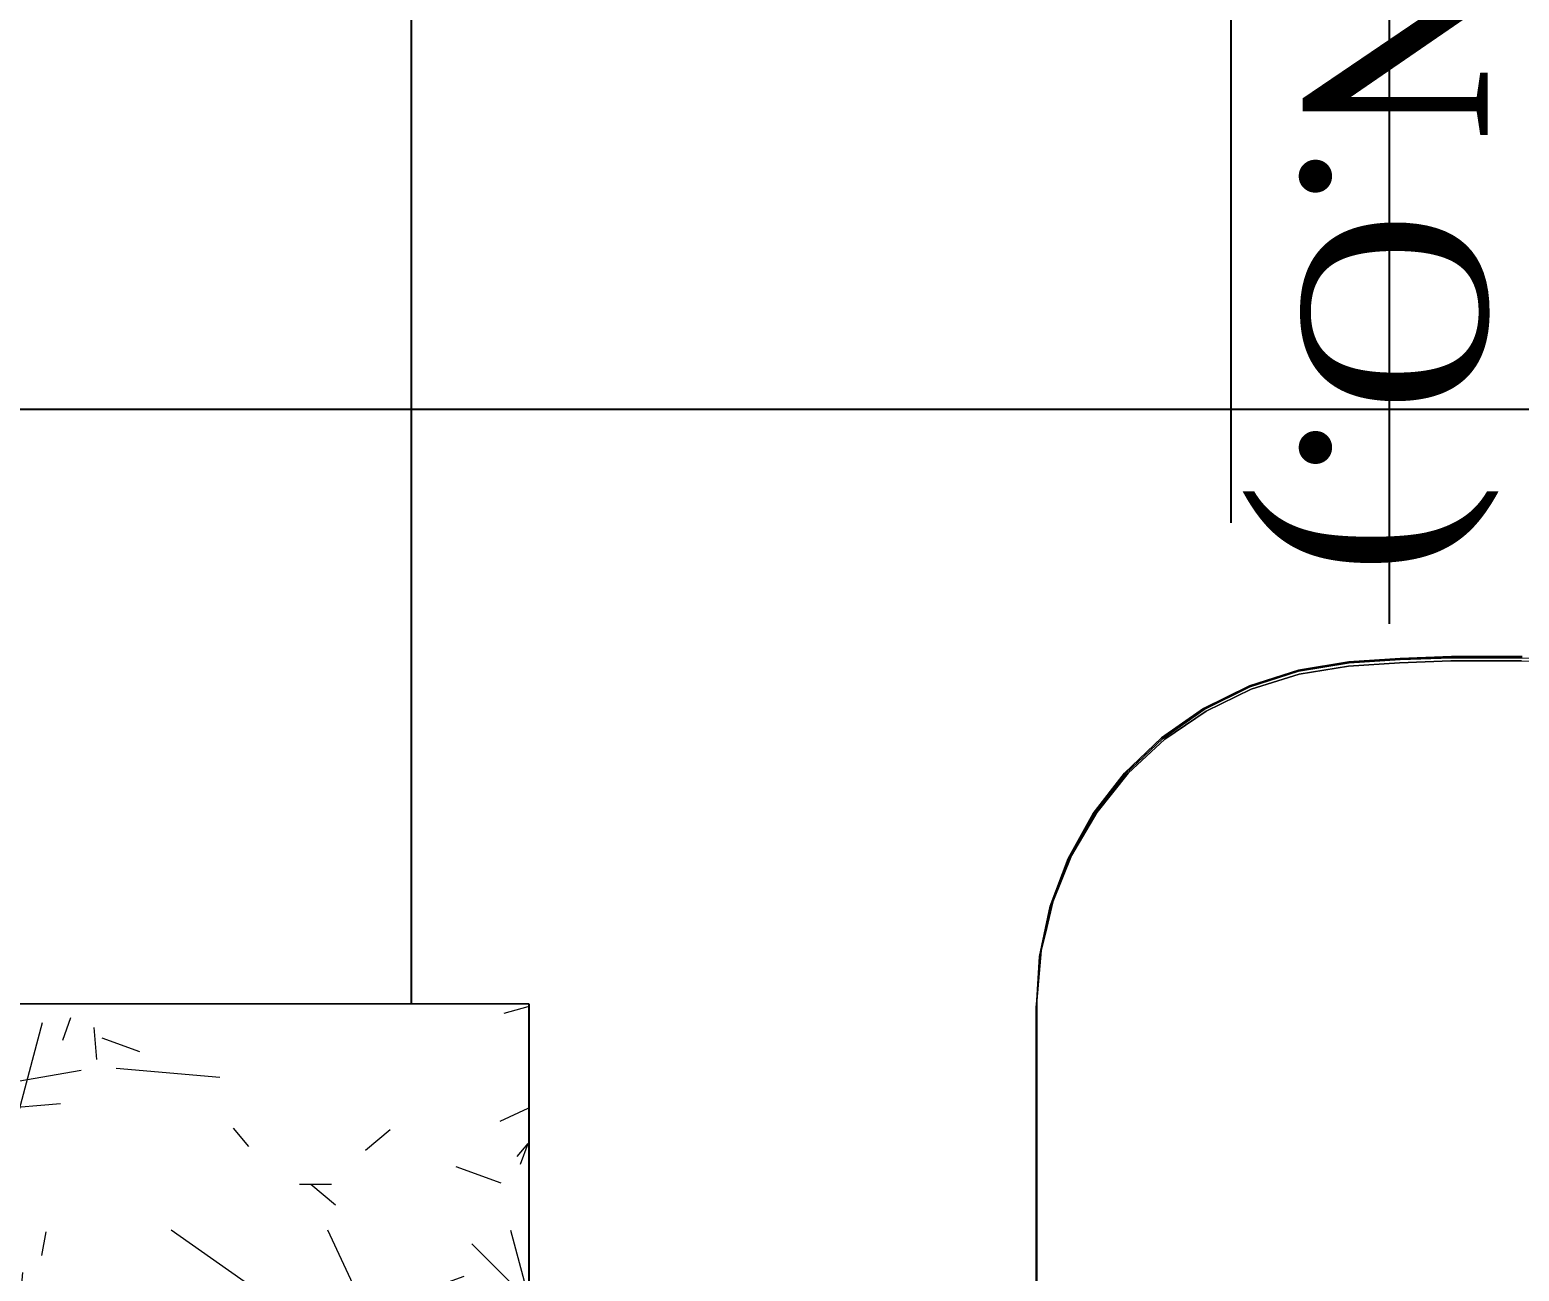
# Model space of a CAD drawing. Header units: centimetres. Extents: x -48696 to 156237, y -5617 to 29024.
# Drawn here: x -20050.5 to -19986, y 19812 to 19865.7 of the extents above; entities that cross this region are included whole.
import ezdxf

# ---------------------------------------------------------------- set-up
doc = ezdxf.new("R2010")
doc.units = ezdxf.units.CM
doc.linetypes.add('HIDDEN', pattern=[9.525, 6.35, -3.175])
for name, color, linetype in [('ACESSORIOS', 2, 'Continuous'), ('Piso', 55, 'Continuous'), ('PN010', 1, 'Continuous'), ('Portas-Projeção', 55, 'HIDDEN'), ('Texto', 2, 'Continuous')]:
    doc.layers.add(name, color=color, linetype=linetype)
for name, color, linetype, lineweight in [('Hachura', 1, 'Continuous', 9), ('Moveis', 1, 'Continuous', 9), ('Parede Baixa', 5, 'Continuous', 50)]:
    doc.layers.add(name, color=color, linetype=linetype, lineweight=lineweight)
doc.styles.add('Valéria', font='romantic.ttf', dxfattribs={"height": 10})

# ---------------------------------------------------------------- blocks, each defined once
blk = doc.blocks.new('u')
at = {"layer": 'Moveis', "invisible_edges": 3}
for points in [[(12556.061, 3322.426), (12633.549, 3335.554), (12556.095, 3322.404)], [(12556.061, 3322.426), (12633.549, 3335.554), (12556.095, 3322.404)], [(12556.061, 3322.426), (12633.549, 3335.554), (12556.095, 3322.404)], [(12556.061, 3322.426), (12633.549, 3335.554), (12556.095, 3322.404)], [(12556.061, 3322.426), (12633.549, 3335.554), (12556.095, 3322.404)], [(12556.095, 3322.404), (12633.549, 3335.554), (12556.232, 3322.311)], [(12556.095, 3322.404), (12633.549, 3335.554), (12556.232, 3322.311)], [(12556.095, 3322.404), (12633.549, 3335.554), (12556.232, 3322.311)], [(12556.095, 3322.404), (12633.549, 3335.554), (12556.232, 3322.311)], [(12556.095, 3322.404), (12633.549, 3335.554), (12556.232, 3322.311)], [(12556.232, 3322.311), (12633.549, 3335.554), (12556.257, 3322.282)], [(12556.232, 3322.311), (12633.549, 3335.554), (12556.257, 3322.282)], [(12556.232, 3322.311), (12633.549, 3335.554), (12556.257, 3322.282)], [(12556.232, 3322.311), (12633.549, 3335.554), (12556.257, 3322.282)], [(12556.232, 3322.311), (12633.549, 3335.554), (12556.257, 3322.282)], [(12556.257, 3322.282), (12633.549, 3335.554), (12556.359, 3322.193)], [(12556.257, 3322.282), (12633.549, 3335.554), (12556.359, 3322.193)], [(12556.257, 3322.282), (12633.549, 3335.554), (12556.359, 3322.193)], [(12556.257, 3322.282), (12633.549, 3335.554), (12556.359, 3322.193)], [(12556.257, 3322.282), (12633.549, 3335.554), (12556.359, 3322.193)], [(12556.359, 3322.193), (12633.549, 3335.554), (12556.382, 3322.167)], [(12556.359, 3322.193), (12633.549, 3335.554), (12556.382, 3322.167)], [(12556.359, 3322.193), (12633.549, 3335.554), (12556.382, 3322.167)], [(12556.359, 3322.193), (12633.549, 3335.554), (12556.382, 3322.167)], [(12556.359, 3322.193), (12633.549, 3335.554), (12556.382, 3322.167)], [(12556.382, 3322.167), (12633.549, 3335.554), (12556.494, 3322.031)], [(12556.382, 3322.167), (12633.549, 3335.554), (12556.494, 3322.031)], [(12556.382, 3322.167), (12633.549, 3335.554), (12556.494, 3322.031)], [(12556.382, 3322.167), (12633.549, 3335.554), (12556.494, 3322.031)], [(12556.382, 3322.167), (12633.549, 3335.554), (12556.494, 3322.031)], [(12556.494, 3322.031), (12633.549, 3335.554), (12556.593, 3321.876)], [(12556.494, 3322.031), (12633.549, 3335.554), (12556.593, 3321.876)], [(12556.494, 3322.031), (12633.549, 3335.554), (12556.593, 3321.876)], [(12556.494, 3322.031), (12633.549, 3335.554), (12556.593, 3321.876)], [(12556.494, 3322.031), (12633.549, 3335.554), (12556.593, 3321.876)], [(12556.593, 3321.876), (12633.549, 3335.554), (12556.603, 3321.851)], [(12556.593, 3321.876), (12633.549, 3335.554), (12556.603, 3321.851)], [(12556.593, 3321.876), (12633.549, 3335.554), (12556.603, 3321.851)], [(12556.593, 3321.876), (12633.549, 3335.554), (12556.603, 3321.851)], [(12556.593, 3321.876), (12633.549, 3335.554), (12556.603, 3321.851)], [(12556.603, 3321.851), (12633.549, 3335.554), (12556.676, 3321.704)], [(12556.603, 3321.851), (12633.549, 3335.554), (12556.676, 3321.704)], [(12556.603, 3321.851), (12633.549, 3335.554), (12556.676, 3321.704)], [(12556.603, 3321.851), (12633.549, 3335.554), (12556.676, 3321.704)], [(12556.603, 3321.851), (12633.549, 3335.554), (12556.676, 3321.704)], [(12556.676, 3321.704), (12633.549, 3335.554), (12556.684, 3321.683)], [(12556.676, 3321.704), (12633.549, 3335.554), (12556.684, 3321.683)], [(12556.676, 3321.704), (12633.549, 3335.554), (12556.684, 3321.683)], [(12556.676, 3321.704), (12633.549, 3335.554), (12556.684, 3321.683)], [(12556.676, 3321.704), (12633.549, 3335.554), (12556.684, 3321.683)], [(12556.684, 3321.683), (12633.549, 3335.554), (12556.748, 3321.503)], [(12556.684, 3321.683), (12633.549, 3335.554), (12556.748, 3321.503)], [(12556.684, 3321.683), (12633.549, 3335.554), (12556.748, 3321.503)], [(12556.684, 3321.683), (12633.549, 3335.554), (12556.748, 3321.503)], [(12556.684, 3321.683), (12633.549, 3335.554), (12556.748, 3321.503)], [(12556.748, 3321.503), (12633.549, 3335.554), (12556.795, 3321.312)], [(12556.748, 3321.503), (12633.549, 3335.554), (12556.795, 3321.312)], [(12556.748, 3321.503), (12633.549, 3335.554), (12556.795, 3321.312)], [(12556.748, 3321.503), (12633.549, 3335.554), (12556.795, 3321.312)], [(12556.748, 3321.503), (12633.549, 3335.554), (12556.795, 3321.312)], [(12556.795, 3321.312), (12633.549, 3335.554), (12556.824, 3321.114)], [(12556.795, 3321.312), (12633.549, 3335.554), (12556.824, 3321.114)], [(12556.795, 3321.312), (12633.549, 3335.554), (12556.824, 3321.114)], [(12556.795, 3321.312), (12633.549, 3335.554), (12556.824, 3321.114)], [(12556.795, 3321.312), (12633.549, 3335.554), (12556.824, 3321.114)], [(12556.824, 3321.114), (12633.549, 3335.554), (12556.833, 3320.923)], [(12556.824, 3321.114), (12633.549, 3335.554), (12556.833, 3320.923)], [(12556.824, 3321.114), (12633.549, 3335.554), (12556.833, 3320.923)], [(12556.824, 3321.114), (12633.549, 3335.554), (12556.833, 3320.923)], [(12556.824, 3321.114), (12633.549, 3335.554), (12556.833, 3320.923)], [(12556.833, 3320.923), (12633.549, 3335.554), (12556.833, 3308.185)], [(12556.833, 3320.923), (12633.549, 3335.554), (12556.833, 3308.185)], [(12556.833, 3320.923), (12633.549, 3335.554), (12556.833, 3308.185)], [(12556.833, 3320.923), (12633.549, 3335.554), (12556.833, 3308.185)], [(12556.833, 3320.923), (12633.549, 3335.554), (12556.833, 3308.185)]]:
    blk.add_3dface(points, dxfattribs=at)

msp = doc.modelspace()

# ---------------------------------------------------------------- hatches: boundary and pattern name
at = {"layer": 'Hachura', "transparency": 33554687}
h = msp.add_hatch(dxfattribs=at)
h.set_pattern_fill('TEXTURED', color=55, scale=34.666667, angle=720, pattern_type=2)
h.set_pattern_definition([(360, (-8188.382, 35650.053), (15.253333, 26.346667), [1.386667, -23.226667, 1.04, -10.053333, 2.08, -24.613333]), (5, (-8203.982, 35662.533), (13.65015, 26.945558), [2.773333, -23.226667, 2.08, -10.053333, 4.16, -24.613333]), (10, (-8194.97, 35664.266), (9.322576, 32.973117), [2.426667, -5.893333, 3.12, -18.373333, 1.733333, -22.88]), (15, (-8201.21, 35667.386), (7.800804, 31.160774), [4.853333, -5.893333, 5.2, -18.373333, 3.813333, -22.88]), (20, (-8198.435, 35653.173), (15.42331, 25.535034), [2.773333, -19.066667, 2.426667, -14.213333, 1.733333, -11.093333]), (25, (-8193.582, 35648.32), (17.285344, 25.272984), [3.813333, -19.066667, 4.853333, -14.213333, 4.16, -11.093333]), (30, (-8188.382, 35651.093), (-2.53867, 29.357105), [1.733333, -11.44, 1.386667, -16.986667, 1.04, -22.533333]), (35, (-8203.982, 35638.613), (2.579614, 34.392808), [3.813333, -11.44, 2.773333, -16.986667, 2.08, -22.533333]), (40, (-8198.089, 35658.72), (3.909928, 25.002797), [1.386667, -15.253333, 1.04, -9.706667, 2.773333, -17.68]), (45, (-8198.09, 35646.24), (-7.10878, 34.07312), [2.773333, -15.253333, 2.08, -9.706667, 5.2, -17.68]), (50, (-8192.889, 35646.24), (-9.273087, 27.240315), [0.693333, -12.826667, 1.733333, -21.146667, 2.08, -10.746667]), (60, (-8191.849, 35648.666), (-11.49466, 25.850663), [1.733333, -14.213333, 0.693333, -16.64, 1.386667, -12.826667]), (65, (-8204.329, 35648.666), (-8.429678, 36.061189), [3.813333, -14.213333, 1.386667, -16.64, 2.773333, -12.826667]), (70, (-8195.662, 35644.506), (-12.698662, 24.912258), [1.04, -6.586667, 2.08, -11.093333, 1.386667, -15.253333]), (75, (-8208.142, 35641.386), (-26.87634, 26.94076), [2.08, -6.586667, 4.16, -11.093333, 2.773333, -15.253333]), (80, (-8193.93, 35664.96), (-24.100884, 19.034248), [2.426667, -15.253333, 1.04, -18.026667, 2.08, -16.986667]), (85, (-8190.81, 35640), (-28.776244, 17.13321), [4.853333, -15.253333, 2.08, -18.026667, 4.16, -16.986667]), (90, (-8191.85, 35650.053), (-30.506667, 12.826667), [2.08, -10.746667, 1.386667, -21.146667, 0.693333, -21.493333]), (95, (-8204.33, 35662.533), (-32.5962, 22.551536), [4.16, -10.746667, 1.386667, -21.146667, 1.386667, -21.493333]), (100, (-8197.395, 35660.8), (-28.65448, 16.772345), [2.426667, -13.52, 2.08, -11.093333, 2.426667, -25.306667]), (105, (-8191.155, 35667.04), (-30.007247, 14.21112), [4.853333, -13.52, 4.16, -11.093333, 4.853333, -25.306667]), (110, (-8199.822, 35641.04), (-27.784217, 9.439865), [2.773333, -9.013333, 1.386667, -18.373333, 2.08, -20.106667]), (115, (-8181.102, 35641.04), (-28.501228, 6.98239), [5.2, -9.013333, 2.773333, -18.373333, 4.16, -20.106667]), (120, (-8209.182, 35645.2), (-33.123994, 3.29244), [1.733333, -23.226667, 2.08, -10.746667, 2.426667, -14.213333]), (125, (-8206.062, 35648.32), (-37.630215, 1.15916), [3.813333, -23.226667, 4.16, -10.746667, 4.853333, -14.213333]), (130, (-8201.555, 35637.573), (-32.252453, 8.235192), [1.04, -7.626667, 1.386667, -14.906667, 2.773333, -19.413333]), (135, (-8198.435, 35640.693), (-37.259813, 5.392868), [2.08, -7.626667, 2.773333, -14.906667, 5.2, -19.413333]), (140, (-8211.955, 35665.306), (-25.491192, -3.952657), [2.08, -12.48, 2.426667, -10.746667, 1.386667, -14.56]), (145, (-8198.089, 35643.466), (-26.839252, -8.715074), [4.16, -12.48, 4.853333, -10.746667, 2.773333, -14.56]), (150, (-8183.182, 35635.493), (-23.668663, -13.955328), [1.386667, -9.706667, 2.773333, -21.493333, 2.426667, -19.76]), (155, (-8186.302, 35654.56), (-30.84535, -12.009376), [2.773333, -9.706667, 5.2, -21.493333, 4.853333, -19.76]), (160, (-8206.062, 35654.906), (-27.49079, -18.769537), [2.08, -14.56, 1.733333, -13.173333, 1.386667, -21.146667]), (165, (-8209.182, 35642.426), (-29.57151, -23.300267), [4.16, -14.56, 3.813333, -13.173333, 2.773333, -21.146667]), (170, (-8203.982, 35646.586), (-24.918868, -19.54312), [3.12, -11.44, 2.08, -15.6, 2.773333, -15.253333]), (175, (-8188.382, 35662.186), (-23.6646, -27.85683), [3.813333, -11.44, 4.16, -15.6, 4.506667, -15.253333])])
h.paths.add_polyline_path([(-20109.63849, 19823.58114), (-20109.52367, 19773.58107), (-20028.91859, 19773.53406), (-20028.91859, 19823.53406)])
h.paths.add_polyline_path([(-20076.47562, 19786.09911), (-20079.63501, 19782.93972), (-20081.90249, 19785.2072), (-20078.7431, 19788.36659, -18.86567472)], flags=16)
h.paths.add_polyline_path([(-20066.945, 19799.19721, -1), (-20066.945, 19796.59721, -1)], flags=0)
at = {"layer": 'Piso'}
h = msp.add_hatch(dxfattribs=at)
h.set_pattern_fill('ANSI37', color=256, scale=13.333333, angle=-45)
h.set_pattern_definition([(360, (-38279.656, 1180.254), (3e-14, 42.33333), []), (90, (-38279.656, 1180.254), (-42.33333, 3e-14), [])])
edge = h.paths.add_edge_path()
edge.add_line((-19946.31765, 19773.26193), (-19946.44686, 19933.40241))
edge.add_line((-19946.44686, 19933.40241), (-20007.94674, 19933.47302))
edge.add_line((-20007.94674, 19933.47302), (-20007.94907, 19931.4449))
edge.add_line((-20007.94907, 19931.4449), (-20015.97314, 19931.45412))
edge.add_line((-20015.97314, 19931.45412), (-20015.94332, 19936.45408))
edge.add_line((-20015.94332, 19936.45408), (-20097.44331, 19936.49851))
edge.add_line((-20097.44331, 19936.49851), (-20097.94331, 19936.49909))
edge.add_line((-20097.94331, 19936.49909), (-20097.94675, 19933.49909))
edge.add_line((-20097.94675, 19933.49909), (-20094.94676, 19933.49564))
edge.add_line((-20094.94676, 19933.49564), (-20095.03, 19860.99569))
edge.add_line((-20095.03, 19860.99569), (-20091.53001, 19860.99167))
edge.add_line((-20091.53001, 19860.99167), (-20091.44307, 19864.01247))
edge.add_line((-20091.44307, 19864.01247), (-20085.79407, 19864.01247))
edge.add_line((-20085.79407, 19864.01247), (-20085.79407, 19856.02543))
edge.add_line((-20085.79407, 19856.02543), (-20086.26828, 19855.68032))
edge.add_line((-20086.26828, 19855.68032), (-20091.71648, 19855.68032))
edge.add_line((-20091.71648, 19855.68032), (-20091.53288, 19858.49167))
edge.add_line((-20091.53288, 19858.49167), (-20095.03288, 19858.49167))
edge.add_line((-20095.03288, 19858.49167), (-20094.94676, 19854.49564))
edge.add_line((-20094.94676, 19854.49564), (-20098.03747, 19854.49914))
edge.add_line((-20098.03747, 19854.49914), (-20098.03287, 19858.49914))
edge.add_line((-20098.03287, 19858.49914), (-20101.53287, 19858.50316))
edge.add_line((-20101.53287, 19858.50316), (-20101.52285, 19855.76172))
edge.add_line((-20101.52285, 19855.76172), (-20104.53574, 19856.0066))
edge.add_line((-20104.53574, 19856.0066), (-20107.16447, 19856.0066))
edge.add_line((-20107.16447, 19856.0066), (-20107.16447, 19863.73812))
edge.add_line((-20107.16447, 19863.73812), (-20104.52713, 19863.5066))
edge.add_line((-20104.52713, 19863.5066), (-20101.28263, 19863.5066))
edge.add_line((-20101.28263, 19863.5066), (-20101.53, 19861.00316))
edge.add_line((-20101.53, 19861.00316), (-20098.03, 19860.99914))
edge.add_line((-20098.03, 19860.99914), (-20097.94905, 19931.49909))
edge.add_line((-20097.94905, 19931.49909), (-20107.94904, 19931.51057))
edge.add_line((-20107.94904, 19931.51057), (-20107.94788, 19933.50633))
edge.add_line((-20107.94788, 19933.50633), (-20109.44675, 19933.50721))
edge.add_line((-20109.44675, 19933.50721), (-20109.49451, 19823.58106))
edge.add_line((-20109.49451, 19823.58106), (-20028.88943, 19823.53405))
edge.add_line((-20028.88943, 19823.53405), (-20028.88943, 19777.63228))
edge.add_line((-20028.88943, 19777.63228), (-20026.94689, 19777.71967))
edge.add_line((-20026.94689, 19777.71967), (-20026.2027, 19779.35439))
edge.add_line((-20026.2027, 19779.35439), (-20008.39879, 19779.12321))
edge.add_line((-20008.39879, 19779.12321), (-20008.45162, 19775.05422))
edge.add_line((-20008.45162, 19775.05422), (-20013.03618, 19776.05578))
edge.add_line((-20013.03618, 19776.05578), (-20024.56172, 19777.63228))
edge.add_line((-20024.56172, 19777.63228), (-20024.56172, 19773.42851))
edge.add_line((-20024.56172, 19773.42851), (-19993.73871, 19773.41053))
edge.add_line((-19993.73871, 19773.41053), (-19993.73871, 19777.82036))
edge.add_line((-19993.73871, 19777.82036), (-19991.45563, 19777.82036))
edge.add_line((-19991.45563, 19777.82036), (-19991.45563, 19780.76632))
edge.add_line((-19991.45563, 19780.76632), (-20006.87115, 19780.76632))
edge.add_line((-20006.87115, 19780.76632), (-20008.51627, 19832.41008))
edge.add_line((-20008.51627, 19832.41008), (-20003.24231, 19838.23157))
edge.add_line((-20003.24231, 19838.23157), (-19994.99335, 19839.99139))
edge.add_line((-19994.99335, 19839.99139), (-19969.16457, 19839.99139))
edge.add_line((-19969.16457, 19839.99139), (-19965.24291, 19826.85944))
edge.add_line((-19965.24291, 19826.85944), (-19967.913, 19780.76632))
edge.add_line((-19967.913, 19780.76632), (-19985.28218, 19780.76632))
edge.add_line((-19985.28218, 19780.76632), (-19985.18468, 19778.62968))
edge.add_line((-19985.18468, 19778.62968), (-19983.29068, 19778.61119))
edge.add_line((-19983.29068, 19778.61119), (-19983.31129, 19776.49965))
edge.add_line((-19983.31129, 19776.49965), (-19980.68223, 19776.48148))
edge.add_line((-19980.68223, 19776.48148), (-19981.48095, 19773.40338))
edge.add_line((-19981.48095, 19773.40338), (-19961.83689, 19773.39192))
edge.add_line((-19961.83689, 19773.39192), (-19961.83402, 19778.3222))
edge.add_line((-19961.83402, 19778.3222), (-19962.85386, 19778.32279))
edge.add_line((-19962.85386, 19778.32279), (-19962.26504, 19780.46525))
edge.add_line((-19962.26504, 19780.46525), (-19955.25439, 19783.14409))
edge.add_line((-19955.25439, 19783.14409), (-19948.21757, 19783.14409))
edge.add_line((-19948.21757, 19783.14409), (-19948.22326, 19773.38398))
edge.add_line((-19948.22326, 19773.38398), (-19946.31774, 19773.38287))

# ---------------------------------------------------------------- linework, layer by layer
at = {"layer": 'ACESSORIOS'}
for p, q in [((-20109.49451, 19823.58106), (-20028.88943, 19823.53405)), ((-20028.88943, 19823.53405), (-20028.88943, 19773.43103))]:
    msp.add_line(p, q, dxfattribs=at)
at = {"layer": 'Moveis'}
for p, q in [((-19991.16859, 19838.49408), (-19988.94595, 19838.57014)), ((-19988.94515, 19838.52328), (-19991.16618, 19838.44728)), ((-19988.94595, 19838.57014), (-19987.83398, 19838.57965)), ((-19985.88587, 19838.52328), (-19988.94515, 19838.52328)), ((-19987.83398, 19838.57965), (-19985.88507, 19838.57014)), ((-19997.68855, 19837.30971), (-19995.57673, 19837.98753)), ((-19995.56583, 19837.94195), (-19997.67099, 19837.26626)), ((-19995.57673, 19837.98753), (-19993.38732, 19838.34206)), ((-19995.56583, 19837.94195), (-19993.38332, 19838.29536)), ((-19995.54719, 19837.8127), (-19993.40813, 19838.15576)), ((-19991.191, 19838.30768), (-19993.40813, 19838.15576)), ((-19993.38732, 19838.34206), (-19991.16859, 19838.49408)), ((-19991.16618, 19838.44728), (-19993.38332, 19838.29536)), ((-19991.191, 19838.30768), (-19988.96996, 19838.38368)), ((-19988.96996, 19838.38368), (-19985.91069, 19838.38368)), ((-19999.67532, 19836.32385), (-19997.68855, 19837.30971)), ((-19999.65149, 19836.28349), (-19997.67099, 19837.26626)), ((-19995.54719, 19837.8127), (-19997.61293, 19837.16001)), ((-19997.61293, 19837.16001), (-19999.56078, 19836.21175)), ((-20001.49241, 19835.05208), (-19999.67532, 19836.32385)), ((-20001.46285, 19835.01571), (-19999.65149, 19836.28349)), ((-20001.3487, 19834.98839), (-19999.56078, 19836.21175)), ((-20003.09899, 19833.52298), (-20001.49241, 19835.05208)), ((-20001.46285, 19835.01571), (-20003.06434, 19833.49142)), ((-20001.3487, 19834.98839), (-20002.93814, 19833.51633)), ((-20004.45894, 19831.77092), (-20003.09899, 19833.52298)), ((-20004.41999, 19831.74486), (-20003.06434, 19833.49142)), ((-20004.2948, 19831.82732), (-20002.93814, 19833.51633)), ((-20005.54173, 19829.83526), (-20004.45894, 19831.77092)), ((-20004.41999, 19831.74486), (-20005.49933, 19829.81528)), ((-20004.2948, 19831.82732), (-20005.3894, 19829.95779)), ((-20006.32301, 19827.75949), (-20005.54173, 19829.83526)), ((-20005.3894, 19829.95779), (-20006.19835, 19827.94809)), ((-20006.19835, 19827.94809), (-20005.49933, 19829.81528)), ((-20006.78524, 19825.59026), (-20006.32301, 19827.75949)), ((-20006.52417, 19826.59119), (-20006.19835, 19827.94809)), ((-20006.52417, 19826.59119), (-20006.27811, 19827.74604)), ((-20006.27811, 19827.74604), (-20006.19835, 19827.94809)), ((-20006.70417, 19825.84157), (-20006.52417, 19826.59119)), ((-20006.71869, 19825.67821), (-20006.76318, 19825.17769)), ((-20006.73884, 19825.58364), (-20006.71869, 19825.67821)), ((-20006.70417, 19825.84157), (-20006.71869, 19825.67821)), ((-20006.89597, 19823.68368), (-20006.78524, 19825.59026)), ((-20006.76318, 19825.17769), (-20006.89597, 19823.68368)), ((-20006.73884, 19825.58364), (-20006.76318, 19825.17769)), ((-20006.91802, 19823.37631), (-20006.89597, 19823.68368)), ((-20006.89597, 19823.68368), (-20006.89597, 19789.92964)), ((-20006.91802, 19823.37631), (-20006.91802, 19780.76632))]:
    msp.add_line(p, q, dxfattribs=at)
for points, invisible_edges in [([(-20006.91802, 19780.76632), (-20041.39704, 19860.33965), (-20006.91802, 19823.37631)], 3), ([(-20006.91802, 19823.37631), (-20041.39704, 19860.33965), (-20006.89597, 19823.68368)], 3), ([(-20006.89597, 19823.68368), (-20041.39704, 19860.33965), (-20006.78524, 19825.59026)], 3), ([(-20006.78524, 19825.59026), (-20041.39704, 19860.33965), (-20006.32301, 19827.75949)], 3), ([(-20006.32301, 19827.75949), (-20041.39704, 19860.33965), (-20005.54173, 19829.83526)], 3), ([(-20005.54173, 19829.83526), (-20041.39704, 19860.33965), (-20004.45894, 19831.77092)], 3), ([(-20004.45894, 19831.77092), (-20041.39704, 19860.33965), (-20003.09899, 19833.52298)], 3), ([(-20003.09899, 19833.52298), (-20041.39704, 19860.33965), (-20001.49241, 19835.05208)], 3), ([(-20001.49241, 19835.05208), (-20041.39704, 19860.33965), (-19999.67532, 19836.32385)], 3), ([(-19999.67532, 19836.32385), (-20041.39704, 19860.33965), (-19997.68855, 19837.30971)], 3), ([(-19997.68855, 19837.30971), (-20041.39704, 19860.33965), (-19995.57673, 19837.98753)], 3), ([(-19995.57673, 19837.98753), (-20041.39704, 19860.33965), (-19993.38732, 19838.34206)], 3), ([(-19993.38732, 19838.34206), (-20041.39704, 19860.33965), (-19991.16859, 19838.49408)], 3), ([(-19991.16859, 19838.49408), (-20041.39704, 19860.33965), (-19988.94595, 19838.57014)], 3), ([(-19988.94595, 19838.57014), (-20041.39704, 19860.33965), (-19987.83398, 19838.57965)], 3), ([(-20006.91802, 19780.76632), (-20041.39704, 19860.33965), (-20006.91802, 19823.37631)], 3), ([(-20006.91802, 19823.37631), (-20041.39704, 19860.33965), (-20006.89597, 19823.68368)], 3), ([(-20006.89597, 19823.68368), (-20041.39704, 19860.33965), (-20006.78524, 19825.59026)], 3), ([(-20006.78524, 19825.59026), (-20041.39704, 19860.33965), (-20006.32301, 19827.75949)], 3), ([(-20006.32301, 19827.75949), (-20041.39704, 19860.33965), (-20005.54173, 19829.83526)], 3), ([(-20005.54173, 19829.83526), (-20041.39704, 19860.33965), (-20004.45894, 19831.77092)], 3), ([(-20004.45894, 19831.77092), (-20041.39704, 19860.33965), (-20003.09899, 19833.52298)], 3), ([(-20003.09899, 19833.52298), (-20041.39704, 19860.33965), (-20001.49241, 19835.05208)], 3), ([(-20001.49241, 19835.05208), (-20041.39704, 19860.33965), (-19999.67532, 19836.32385)], 3), ([(-19999.67532, 19836.32385), (-20041.39704, 19860.33965), (-19997.68855, 19837.30971)], 3), ([(-19997.68855, 19837.30971), (-20041.39704, 19860.33965), (-19995.57673, 19837.98753)], 3), ([(-19995.57673, 19837.98753), (-20041.39704, 19860.33965), (-19993.38732, 19838.34206)], 3), ([(-19993.38732, 19838.34206), (-20041.39704, 19860.33965), (-19991.16859, 19838.49408)], 3), ([(-19991.16859, 19838.49408), (-20041.39704, 19860.33965), (-19988.94595, 19838.57014)], 3), ([(-19988.94595, 19838.57014), (-20041.39704, 19860.33965), (-19987.83398, 19838.57965)], 3), ([(-20006.91802, 19780.76632), (-20041.39704, 19860.33965), (-20006.91802, 19823.37631)], 3), ([(-20006.91802, 19823.37631), (-20041.39704, 19860.33965), (-20006.89597, 19823.68368)], 3), ([(-20006.89597, 19823.68368), (-20041.39704, 19860.33965), (-20006.78524, 19825.59026)], 3), ([(-20006.78524, 19825.59026), (-20041.39704, 19860.33965), (-20006.32301, 19827.75949)], 3), ([(-20006.32301, 19827.75949), (-20041.39704, 19860.33965), (-20005.54173, 19829.83526)], 3), ([(-20005.54173, 19829.83526), (-20041.39704, 19860.33965), (-20004.45894, 19831.77092)], 3), ([(-20004.45894, 19831.77092), (-20041.39704, 19860.33965), (-20003.09899, 19833.52298)], 3), ([(-20003.09899, 19833.52298), (-20041.39704, 19860.33965), (-20001.49241, 19835.05208)], 3), ([(-20001.49241, 19835.05208), (-20041.39704, 19860.33965), (-19999.67532, 19836.32385)], 3), ([(-19999.67532, 19836.32385), (-20041.39704, 19860.33965), (-19997.68855, 19837.30971)], 3), ([(-19997.68855, 19837.30971), (-20041.39704, 19860.33965), (-19995.57673, 19837.98753)], 3), ([(-19995.57673, 19837.98753), (-20041.39704, 19860.33965), (-19993.38732, 19838.34206)], 3), ([(-19993.38732, 19838.34206), (-20041.39704, 19860.33965), (-19991.16859, 19838.49408)], 3), ([(-19991.16859, 19838.49408), (-20041.39704, 19860.33965), (-19988.94595, 19838.57014)], 3), ([(-19988.94595, 19838.57014), (-20041.39704, 19860.33965), (-19987.83398, 19838.57965)], 3), ([(-20006.91802, 19780.76632), (-20041.39704, 19860.33965), (-20006.91802, 19823.37631)], 3), ([(-20006.91802, 19823.37631), (-20041.39704, 19860.33965), (-20006.89597, 19823.68368)], 3), ([(-20006.89597, 19823.68368), (-20041.39704, 19860.33965), (-20006.78524, 19825.59026)], 3), ([(-20006.78524, 19825.59026), (-20041.39704, 19860.33965), (-20006.32301, 19827.75949)], 3), ([(-20006.32301, 19827.75949), (-20041.39704, 19860.33965), (-20005.54173, 19829.83526)], 3), ([(-20005.54173, 19829.83526), (-20041.39704, 19860.33965), (-20004.45894, 19831.77092)], 3), ([(-20004.45894, 19831.77092), (-20041.39704, 19860.33965), (-20003.09899, 19833.52298)], 3), ([(-20003.09899, 19833.52298), (-20041.39704, 19860.33965), (-20001.49241, 19835.05208)], 3), ([(-20001.49241, 19835.05208), (-20041.39704, 19860.33965), (-19999.67532, 19836.32385)], 3), ([(-19999.67532, 19836.32385), (-20041.39704, 19860.33965), (-19997.68855, 19837.30971)], 3), ([(-19997.68855, 19837.30971), (-20041.39704, 19860.33965), (-19995.57673, 19837.98753)], 3), ([(-19995.57673, 19837.98753), (-20041.39704, 19860.33965), (-19993.38732, 19838.34206)], 3), ([(-19993.38732, 19838.34206), (-20041.39704, 19860.33965), (-19991.16859, 19838.49408)], 3), ([(-19991.16859, 19838.49408), (-20041.39704, 19860.33965), (-19988.94595, 19838.57014)], 3), ([(-19988.94595, 19838.57014), (-20041.39704, 19860.33965), (-19987.83398, 19838.57965)], 3), ([(-20006.91802, 19780.76632), (-20041.39704, 19860.33965), (-20006.91802, 19823.37631)], 3), ([(-20006.91802, 19823.37631), (-20041.39704, 19860.33965), (-20006.89597, 19823.68368)], 3), ([(-20006.89597, 19823.68368), (-20041.39704, 19860.33965), (-20006.78524, 19825.59026)], 3), ([(-20006.78524, 19825.59026), (-20041.39704, 19860.33965), (-20006.32301, 19827.75949)], 3), ([(-20006.32301, 19827.75949), (-20041.39704, 19860.33965), (-20005.54173, 19829.83526)], 3), ([(-20005.54173, 19829.83526), (-20041.39704, 19860.33965), (-20004.45894, 19831.77092)], 3), ([(-20004.45894, 19831.77092), (-20041.39704, 19860.33965), (-20003.09899, 19833.52298)], 3), ([(-20003.09899, 19833.52298), (-20041.39704, 19860.33965), (-20001.49241, 19835.05208)], 3), ([(-20001.49241, 19835.05208), (-20041.39704, 19860.33965), (-19999.67532, 19836.32385)], 3), ([(-19999.67532, 19836.32385), (-20041.39704, 19860.33965), (-19997.68855, 19837.30971)], 3), ([(-19997.68855, 19837.30971), (-20041.39704, 19860.33965), (-19995.57673, 19837.98753)], 3), ([(-19995.57673, 19837.98753), (-20041.39704, 19860.33965), (-19993.38732, 19838.34206)], 3), ([(-19993.38732, 19838.34206), (-20041.39704, 19860.33965), (-19991.16859, 19838.49408)], 3), ([(-19991.16859, 19838.49408), (-20041.39704, 19860.33965), (-19988.94595, 19838.57014)], 3), ([(-19988.94595, 19838.57014), (-20041.39704, 19860.33965), (-19987.83398, 19838.57965)], 3), ([(-19988.94515, 19838.52328), (-19991.16859, 19838.49408), (-19988.94595, 19838.57014)], 13), ([(-19991.16618, 19838.44728), (-19991.16859, 19838.49408), (-19988.94515, 19838.52328)], 3), ([(-19983.66484, 19838.44728), (-19991.16618, 19838.44728), (-19985.88587, 19838.52328)], 3), ([(-19985.88587, 19838.52328), (-19991.16618, 19838.44728), (-19988.94515, 19838.52328)], 1), ([(-19985.88507, 19838.57014), (-19988.94595, 19838.57014), (-19987.83398, 19838.57965)], 1), ([(-19985.88507, 19838.57014), (-19985.88587, 19838.52328), (-19988.94515, 19838.52328)], 13), ([(-19946.60967, 19838.64321), (-19985.88507, 19838.57014), (-19987.83398, 19838.57965)], 13), ([(-19946.60967, 19838.64321), (-19985.88507, 19838.57014), (-19987.83398, 19838.57965)], 13), ([(-19946.60967, 19838.64321), (-19985.88507, 19838.57014), (-19987.83398, 19838.57965)], 13), ([(-19946.60967, 19838.64321), (-19985.88507, 19838.57014), (-19987.83398, 19838.57965)], 13), ([(-19946.60967, 19838.64321), (-19985.88507, 19838.57014), (-19987.83398, 19838.57965)], 13), ([(-19995.56583, 19837.94195), (-19997.68855, 19837.30971), (-19995.57673, 19837.98753)], 13), ([(-19997.67099, 19837.26626), (-19997.68855, 19837.30971), (-19995.56583, 19837.94195)], 3), ([(-19995.54719, 19837.8127), (-19997.67099, 19837.26626), (-19995.56583, 19837.94195)], 13), ([(-19993.38332, 19838.29536), (-19995.57673, 19837.98753), (-19993.38732, 19838.34206)], 13), ([(-19995.56583, 19837.94195), (-19995.57673, 19837.98753), (-19993.38332, 19838.29536)], 3), ([(-19993.40813, 19838.15576), (-19995.56583, 19837.94195), (-19993.38332, 19838.29536)], 13), ([(-19995.54719, 19837.8127), (-19995.56583, 19837.94195), (-19993.40813, 19838.15576)], 3), ([(-19979.33346, 19837.8127), (-19995.54719, 19837.8127), (-19981.47252, 19838.15576)], 3), ([(-19981.47252, 19838.15576), (-19995.54719, 19837.8127), (-19993.40813, 19838.15576)], 13), ([(-19981.47252, 19838.15576), (-19993.40813, 19838.15576), (-19983.68966, 19838.30768)], 3), ([(-19983.68966, 19838.30768), (-19993.40813, 19838.15576), (-19991.191, 19838.30768)], 13), ([(-19993.40813, 19838.15576), (-19993.38332, 19838.29536), (-19991.191, 19838.30768)], 3), ([(-19991.16618, 19838.44728), (-19993.38732, 19838.34206), (-19991.16859, 19838.49408)], 13), ([(-19993.38332, 19838.29536), (-19993.38732, 19838.34206), (-19991.16618, 19838.44728)], 3), ([(-19991.191, 19838.30768), (-19993.38332, 19838.29536), (-19991.16618, 19838.44728)], 13), ([(-19991.191, 19838.30768), (-19991.16618, 19838.44728), (-19988.96996, 19838.38368)], 3), ([(-19983.68966, 19838.30768), (-19991.191, 19838.30768), (-19988.96996, 19838.38368)], 13), ([(-19988.96996, 19838.38368), (-19991.16618, 19838.44728), (-19985.91069, 19838.38368)], 3), ([(-19983.68966, 19838.30768), (-19988.96996, 19838.38368), (-19985.91069, 19838.38368)], 1), ([(-19997.67099, 19837.26626), (-19999.67532, 19836.32385), (-19997.68855, 19837.30971)], 13), ([(-19999.65149, 19836.28349), (-19999.67532, 19836.32385), (-19997.67099, 19837.26626)], 3), ([(-19997.61293, 19837.16001), (-19999.65149, 19836.28349), (-19997.67099, 19837.26626)], 13), ([(-19997.61293, 19837.16001), (-19997.67099, 19837.26626), (-19995.54719, 19837.8127)], 3), ([(-19977.26772, 19837.16001), (-19997.61293, 19837.16001), (-19979.33346, 19837.8127)], 3), ([(-19979.33346, 19837.8127), (-19997.61293, 19837.16001), (-19995.54719, 19837.8127)], 13), ([(-19999.56078, 19836.21175), (-19999.65149, 19836.28349), (-19997.61293, 19837.16001)], 3), ([(-19975.31988, 19836.21175), (-19999.56078, 19836.21175), (-19977.26772, 19837.16001)], 3), ([(-19977.26772, 19837.16001), (-19999.56078, 19836.21175), (-19997.61293, 19837.16001)], 13), ([(-19999.65149, 19836.28349), (-20001.49241, 19835.05208), (-19999.67532, 19836.32385)], 13), ([(-20001.46285, 19835.01571), (-20001.49241, 19835.05208), (-19999.65149, 19836.28349)], 3), ([(-19999.56078, 19836.21175), (-20001.46285, 19835.01571), (-19999.65149, 19836.28349)], 13), ([(-20001.3487, 19834.98839), (-20001.46285, 19835.01571), (-19999.56078, 19836.21175)], 3), ([(-19973.53195, 19834.98839), (-20001.3487, 19834.98839), (-19975.31988, 19836.21175)], 3), ([(-19975.31988, 19836.21175), (-20001.3487, 19834.98839), (-19999.56078, 19836.21175)], 13), ([(-20001.46285, 19835.01571), (-20003.09899, 19833.52298), (-20001.49241, 19835.05208)], 13), ([(-20003.06434, 19833.49142), (-20003.09899, 19833.52298), (-20001.46285, 19835.01571)], 3), ([(-20002.93814, 19833.51633), (-20003.06434, 19833.49142), (-20001.46285, 19835.01571)], 13), ([(-20002.93814, 19833.51633), (-20001.46285, 19835.01571), (-20001.3487, 19834.98839)], 3), ([(-19971.94251, 19833.51633), (-20002.93814, 19833.51633), (-19973.53195, 19834.98839)], 3), ([(-19973.53195, 19834.98839), (-20002.93814, 19833.51633), (-20001.3487, 19834.98839)], 13), ([(-20003.06434, 19833.49142), (-20004.45894, 19831.77092), (-20003.09899, 19833.52298)], 13), ([(-20004.41999, 19831.74486), (-20004.45894, 19831.77092), (-20003.06434, 19833.49142)], 3), ([(-20004.2948, 19831.82732), (-20004.41999, 19831.74486), (-20003.06434, 19833.49142)], 13), ([(-19970.58586, 19831.82732), (-20004.2948, 19831.82732), (-19971.94251, 19833.51633)], 3), ([(-19971.94251, 19833.51633), (-20004.2948, 19831.82732), (-20002.93814, 19833.51633)], 13), ([(-20004.2948, 19831.82732), (-20003.06434, 19833.49142), (-20002.93814, 19833.51633)], 3), ([(-20004.41999, 19831.74486), (-20005.54173, 19829.83526), (-20004.45894, 19831.77092)], 13), ([(-20005.49933, 19829.81528), (-20005.54173, 19829.83526), (-20004.41999, 19831.74486)], 3), ([(-20005.3894, 19829.95779), (-20005.49933, 19829.81528), (-20004.41999, 19831.74486)], 13), ([(-19969.49125, 19829.95779), (-20005.3894, 19829.95779), (-19970.58586, 19831.82732)], 3), ([(-19970.58586, 19831.82732), (-20005.3894, 19829.95779), (-20004.2948, 19831.82732)], 13), ([(-20005.3894, 19829.95779), (-20004.41999, 19831.74486), (-20004.2948, 19831.82732)], 3), ([(-20006.19835, 19827.94809), (-20006.32301, 19827.75949), (-20005.54173, 19829.83526)], 13), ([(-19968.68231, 19827.94809), (-20006.19835, 19827.94809), (-19969.49125, 19829.95779)], 3), ([(-19969.49125, 19829.95779), (-20006.19835, 19827.94809), (-20005.3894, 19829.95779)], 13), ([(-20005.49933, 19829.81528), (-20005.3894, 19829.95779), (-20006.19835, 19827.94809)], 1), ([(-20006.19835, 19827.94809), (-20005.54173, 19829.83526), (-20005.49933, 19829.81528)], 3), ([(-20006.70417, 19825.84157), (-20006.78524, 19825.59026), (-20006.32301, 19827.75949)], 13), ([(-19968.17648, 19825.84157), (-20006.70417, 19825.84157), (-19968.68231, 19827.94809)], 3), ([(-19968.68231, 19827.94809), (-20006.70417, 19825.84157), (-20006.52417, 19826.59119)], 13), ([(-20006.70417, 19825.84157), (-20006.32301, 19827.75949), (-20006.52417, 19826.59119)], 3), ([(-19968.68231, 19827.94809), (-20006.52417, 19826.59119), (-20006.19835, 19827.94809)], 13), ([(-20006.52417, 19826.59119), (-20006.32301, 19827.75949), (-20006.27811, 19827.74604)], 3), ([(-20006.27811, 19827.74604), (-20006.32301, 19827.75949), (-20006.19835, 19827.94809)], 3), ([(-19967.98469, 19823.68368), (-20006.89597, 19823.68368), (-19968.17648, 19825.84157)], 3), ([(-19968.17648, 19825.84157), (-20006.89597, 19823.68368), (-20006.76318, 19825.17769)], 13), ([(-20006.71869, 19825.67821), (-20006.78524, 19825.59026), (-20006.70417, 19825.84157)], 3), ([(-20006.73884, 19825.58364), (-20006.78524, 19825.59026), (-20006.71869, 19825.67821)], 3), ([(-19968.17648, 19825.84157), (-20006.76318, 19825.17769), (-20006.71869, 19825.67821)], 13), ([(-19968.17648, 19825.84157), (-20006.71869, 19825.67821), (-20006.70417, 19825.84157)], 13), ([(-20006.78524, 19825.59026), (-20006.76318, 19825.17769), (-20006.89597, 19823.68368)], 1), ([(-20006.76318, 19825.17769), (-20006.78524, 19825.59026), (-20006.73884, 19825.58364)], 3), ([(-20006.89597, 19789.92964), (-20006.91802, 19823.37631), (-20006.89597, 19823.68368)], 1), ([(-19967.98469, 19823.68368), (-20006.87115, 19789.89644), (-20006.89597, 19789.92964)], 13), ([(-19967.98469, 19823.68368), (-20006.89597, 19789.92964), (-20006.89597, 19823.68368)], 13), ([(-19967.98469, 19823.68368), (-20006.7101, 19789.68098), (-20006.87115, 19789.89644)], 13), ([(-19967.98469, 19789.54768), (-20006.7101, 19789.68098), (-19967.98469, 19823.68368)], 3), ([(-20006.89597, 19789.92964), (-20006.91802, 19780.76632), (-20006.91802, 19823.37631)], 13)]:
    msp.add_3dface(points, dxfattribs=dict(at, invisible_edges=invisible_edges))
msp.add_3dface([(-20006.19835, 19827.94809), (-20006.52417, 19826.59119), (-20006.27811, 19827.74604)], dxfattribs=at)
at = {"layer": 'PN010'}
msp.add_line((-19998.49301, 19921.59809), (-19998.49301, 19844.36833), dxfattribs=at)
at = {"layer": 'Portas-Projeção'}
msp.add_arc((-20094.94676, 19933.49564), 79, 269.9342109, 358.519192, dxfattribs=at)

# ---------------------------------------------------------------- block references
at = {"layer": 'Parede Baixa', "xscale": 1.066666666666667, "yscale": 1.066666666666667, "zscale": 1.066666666666667, "rotation": 89.99999999999999}
msp.add_blockref('u', (-16483.04932, 6384.55211), dxfattribs=at)

# ---------------------------------------------------------------- texts
at = {"layer": 'Texto', "insert": (-19987.3865, 19907.63461), "char_height": 8, "attachment_point": 1, "rotation": 270, "style": 'Valéria'}
msp.add_mtext('+ 1,38 (N.O.)', dxfattribs=at)

doc.saveas('drawing.dxf')
